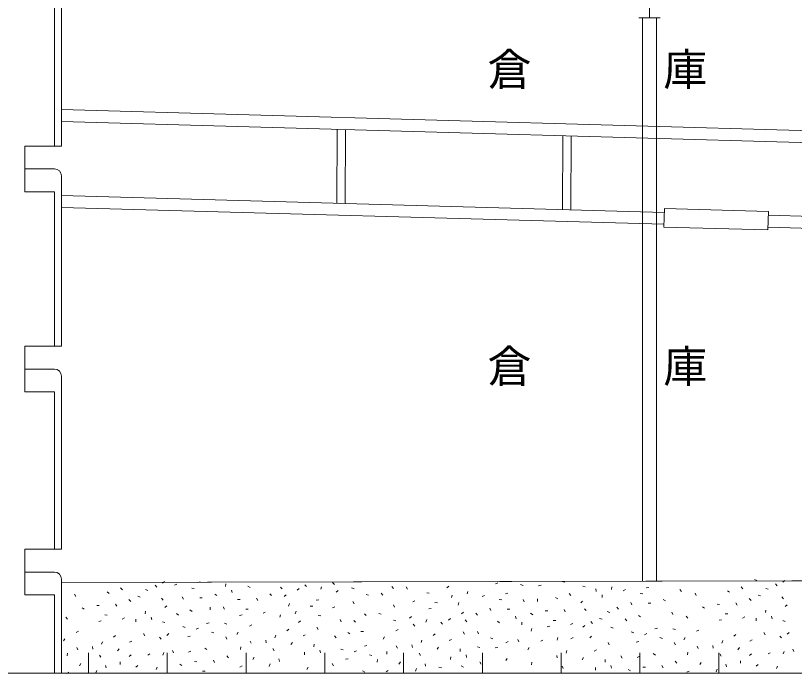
# Model space of a CAD drawing. Units: millimetres, scale not verified. Extents: x -51052 to 51048, y -29700 to 29700.
# Drawn here: x -39955 to -34419, y -19213 to -14536 of the extents above; entities that cross this region are included whole.
import ezdxf
from ezdxf.enums import TextEntityAlignment as Align

# ---------------------------------------------------------------- set-up
doc = ezdxf.new("R2010")
doc.units = ezdxf.units.MM
doc.header["$LTSCALE"] = 100
for name, color, linetype, lineweight in [('0-2_sunpou', 7, 'Continuous', 18), ('0-3_keijou', 7, 'Continuous', 18), ('0-7_hachi', 7, 'Continuous', 18)]:
    doc.layers.add(name, color=color, linetype=linetype, lineweight=lineweight)
doc.layers.add('0-5_text', color=7, linetype='Continuous')
doc.styles.add('ＭＳ ゴシック', font='')
doc.styles.get('ＭＳ ゴシック').set_extended_font_data('MS Gothic')

msp = doc.modelspace()

# ---------------------------------------------------------------- linework, layer by layer
at = {"layer": '0-2_sunpou'}
for p, q in [((-39436.4, -19067.2), (-39436.4, -19212.2)), ((-38876.4, -19067.2), (-38876.4, -19212.2)), ((-38316.4, -19067.2), (-38316.4, -19212.2)), ((-37756.4, -19067.2), (-37756.4, -19212.2)), ((-37196.4, -19067.2), (-37196.4, -19212.2)), ((-36636.4, -19067.2), (-36636.4, -19212.2)), ((-36076.4, -19067.2), (-36076.4, -19212.2)), ((-35516.4, -19067.2), (-35516.4, -19212.2)), ((-34956.4, -19067.2), (-34956.4, -19212.2)), ((-43085.1, -19212.2), (31563.6, -19212.2))]:
    msp.add_line(p, q, dxfattribs=at)
at = {"layer": '0-3_keijou'}
for p, q in [((-39679.3, -13434.2), (-39679.3, -15463.9)), ((-39629.3, -13462.2), (-39629.3, -15463.9)), ((-35448.5, -14551.8), (-35448.5, -14401.7)), ((-35523.5, -14551.8), (-35373.5, -14551.8)), ((-35498.5, -14551.8), (-35498.5, -18557.2)), ((-35398.5, -14551.8), (-35398.5, -18556.9)), ((-32170.5, -15414.8), (-39629.3, -15204.4)), ((-32170.5, -15499.9), (-39629.3, -15289.4)), ((-37669.4, -15344.7), (-37672.3, -15869.9)), ((-37609.4, -15346.4), (-37612.3, -15871.6)), ((-36065.4, -15390), (-36068.2, -15915.1)), ((-36005.4, -15391.7), (-36008.3, -15916.8)), ((-39889.3, -15463.9), (-39889.3, -15788.9)), ((-39629.3, -15463.9), (-39889.3, -15463.9)), ((-39679.3, -15626.4), (-39889.3, -15626.4)), ((-39629.3, -15676.4), (-39629.3, -16886.9)), ((-39679.3, -15788.9), (-39889.3, -15788.9)), ((-39679.3, -15788.9), (-39679.3, -16886.9)), ((-35343.4, -15935.6), (-39629.3, -15814.6)), ((-35345.7, -16020.5), (-39629.3, -15899.7)), ((-34603, -15929.2), (-35342.7, -15909)), ((-34606.6, -16060.5), (-34603, -15929.2)), ((-32170.5, -16025.1), (-34603.8, -15956.4)), ((-32170.5, -16110.1), (-34606.1, -16041.4)), ((-39889.3, -16886.9), (-39889.3, -17211.9)), ((-39629.3, -16886.9), (-39889.3, -16886.9)), ((-39679.3, -17049.4), (-39889.3, -17049.4)), ((-39629.3, -17099.4), (-39629.3, -18329.9)), ((-39679.3, -17211.9), (-39889.3, -17211.9)), ((-39679.3, -17211.9), (-39679.3, -18329.9)), ((-39889.3, -18329.9), (-39889.3, -18654.9)), ((-39629.3, -18329.9), (-39889.3, -18329.9)), ((25014, -18423.6), (-39629.3, -18566.3)), ((-39679.3, -18492.4), (-39889.3, -18492.4)), ((-39629.3, -18542.4), (-39629.3, -19212.2)), ((-39679.3, -18654.9), (-39889.3, -18654.9)), ((-39679.3, -18654.9), (-39679.3, -19212.2))]:
    msp.add_line(p, q, dxfattribs=at)
msp.add_lwpolyline([(-34606.6, -16060.5), (-35346.3, -16040.3), (-35342.7, -15909)], dxfattribs=at)
for points in [[(25014, -18423.6), (10636.7, -18455.3), (10636.7, -18650.8), (-19899.6, -18754.5), (-19899.6, -18522.7), (-39629.3, -18566.3), (-39629.3, -19212.2), (25014, -19212.2)], [(20544, -18433.5), (10636.7, -18455.3), (10636.7, -18650.8), (-19899.6, -18754.5), (-19899.6, -18522.7), (-39629.3, -18566.3), (-39629.3, -19212.2), (20544, -19212.2)]]:
    msp.add_lwpolyline(points, close=True, dxfattribs=at)
for centre in [(-39679.3, -15676.4), (-39679.3, -17099.4), (-39679.3, -18542.4)]:
    msp.add_arc(centre, 50, 0, 90, dxfattribs=at)
at = {"layer": '0-7_hachi'}
for p, q in [((-34702, -18545.9), (-34684.6, -18551.7)), ((-38951.7, -18599.2), (-38963.9, -18585.4)), ((-38910.1, -18572.5), (-38896.4, -18560.3)), ((-38824.5, -18586.8), (-38808, -18578.5)), ((-38659.9, -18566.3), (-38641.9, -18562.6)), ((-38462.5, -18595.4), (-38461.4, -18577)), ((-38303.2, -18592), (-38287.9, -18602.2)), ((-38059.1, -18612.6), (-38071.3, -18598.8)), ((-37898.7, -18582.3), (-37886.5, -18596)), ((-37779.8, -18596.7), (-37785.6, -18614.1)), ((-37689.1, -18581.7), (-37701.3, -18567.9)), ((-37267.6, -18608.3), (-37279.8, -18594.5)), ((-37169.8, -18614), (-37178, -18597.6)), ((-36874.7, -18592.8), (-36888.4, -18605)), ((-36542.7, -18576.2), (-36526.2, -18568)), ((-36347.3, -18587.7), (-36364.7, -18581.9)), ((-36237.9, -18590.3), (-36219.9, -18586.6)), ((-36069.1, -18558.7), (-36051.6, -18564.5)), ((-35923.6, -18592.5), (-35906.2, -18598.3)), ((-35718.3, -18616.5), (-35717.2, -18598.1)), ((-35471.7, -18604.8), (-35453.6, -18601.1)), ((-34786.1, -18611.5), (-34798.3, -18597.7)), ((-34541.9, -18591.1), (-34554.1, -18577.3)), ((-34500.3, -18564.4), (-34486.6, -18552.2)), ((-39535.1, -18649.9), (-39526.8, -18666.3)), ((-39305.1, -18634), (-39289.8, -18644.1)), ((-39195.9, -18619.6), (-39208.1, -18605.8)), ((-39032.1, -18617), (-39014.7, -18622.8)), ((-38684.8, -18608.5), (-38703.2, -18607.4)), ((-38538.9, -18648.5), (-38523.5, -18658.6)), ((-38420.3, -18620.3), (-38416.6, -18638.3)), ((-38147.2, -18646.4), (-38135, -18660.2)), ((-38032.4, -18654.1), (-38046.2, -18666.3)), ((-37940.3, -18609), (-37954, -18621.2)), ((-37662.4, -18623.3), (-37676.2, -18635.5)), ((-37566.4, -18604.8), (-37549, -18610.6)), ((-37462.7, -18651.6), (-37445.3, -18657.4)), ((-37355.6, -18642.1), (-37343.4, -18655.9)), ((-37014.1, -18642.3), (-37032.4, -18641.2)), ((-36856.8, -18673.2), (-36851, -18655.8)), ((-36740.3, -18630), (-36746.1, -18647.5)), ((-36473.6, -18646.8), (-36455.5, -18643.1)), ((-36007.7, -18658.1), (-36019.9, -18644.3)), ((-35827.2, -18630.4), (-35830.9, -18612.3)), ((-35785, -18655.3), (-35786.1, -18673.6)), ((-35636.3, -18625.3), (-35619.8, -18617.1)), ((-35496.6, -18647), (-35514.9, -18645.9)), ((-35232.9, -18616.4), (-35220.7, -18630.1)), ((-35125.2, -18641.8), (-35117, -18658.3)), ((-34895.3, -18625.9), (-34880, -18636.1)), ((-34658.8, -18662.4), (-34676.3, -18656.6)), ((-34622.3, -18608.9), (-34604.9, -18614.8)), ((-39149.1, -18688.4), (-39136.9, -18702.1)), ((-39068.6, -18670.5), (-39086.1, -18664.7)), ((-38906.5, -18691.3), (-38918.7, -18677.6)), ((-38770.5, -18669.7), (-38762.3, -18686.1)), ((-38646, -18675.1), (-38627.7, -18676.2)), ((-38358.2, -18688.7), (-38376.5, -18687.6)), ((-38233.7, -18694.1), (-38241.9, -18677.7)), ((-37817.7, -18693.1), (-37799.6, -18689.4)), ((-37557.4, -18702.1), (-37549.2, -18718.6)), ((-37115.8, -18696.9), (-37132.3, -18705.2)), ((-36975.3, -18709), (-36956.9, -18710.1)), ((-36803.3, -18709.7), (-36809.1, -18727.2)), ((-36638.2, -18667.3), (-36621.7, -18659)), ((-36498.5, -18689), (-36516.8, -18687.9)), ((-36346.8, -18688.4), (-36338.6, -18704.9)), ((-36245.9, -18702.3), (-36244.8, -18684)), ((-36116.9, -18672.5), (-36101.5, -18682.7)), ((-35938, -18711.4), (-35924.3, -18699.2)), ((-35582.3, -18708.2), (-35574.1, -18724.6)), ((-35457.8, -18713.6), (-35439.4, -18714.7)), ((-35350.7, -18687), (-35335.3, -18697.2)), ((-34825.7, -18728), (-34834, -18711.6)), ((-34739.3, -18680.3), (-34727, -18694.1)), ((-34496.7, -18683.2), (-34508.9, -18669.5)), ((-39467.2, -18757.3), (-39482.6, -18747.1)), ((-39360.1, -18730.6), (-39378.4, -18729.5)), ((-39235.6, -18736.1), (-39243.8, -18719.7)), ((-38879.8, -18732.9), (-38893.6, -18745.1)), ((-38701, -18771.8), (-38716.3, -18761.6)), ((-38571.9, -18742), (-38573, -18760.3)), ((-38471, -18755.9), (-38479.3, -18739.4)), ((-38319.4, -18755.3), (-38301, -18756.4)), ((-38014.6, -18734.6), (-38008.7, -18717.1)), ((-37842.6, -18735.3), (-37860.9, -18734.2)), ((-37702, -18747.4), (-37685.6, -18739.1)), ((-37260.4, -18742.2), (-37268.7, -18725.7)), ((-37000.2, -18751.2), (-37018.2, -18754.9)), ((-36584.2, -18750.2), (-36576, -18766.6)), ((-36459.7, -18755.6), (-36441.3, -18756.7)), ((-36171.8, -18769.2), (-36190.2, -18768.1)), ((-36047.3, -18774.6), (-36055.6, -18758.2)), ((-35911.3, -18753), (-35899.1, -18766.7)), ((-35668.8, -18755.9), (-35681, -18742.2)), ((-35057.4, -18749.2), (-35072.7, -18739)), ((-34950.2, -18722.6), (-34968.6, -18721.5)), ((-34623.1, -18780.9), (-34622, -18762.6)), ((-34470, -18724.8), (-34483.8, -18737)), ((-39585, -18827.9), (-39597.2, -18814.2)), ((-39321.3, -18797.3), (-39302.9, -18798.4)), ((-39181.6, -18819), (-39198.1, -18827.2)), ((-39032.9, -18789), (-39031.8, -18770.7)), ((-38990.7, -18813.9), (-38987, -18831.9)), ((-38810.2, -18786.2), (-38798, -18799.9)), ((-38344.3, -18797.5), (-38362.3, -18801.2)), ((-38179.7, -18777), (-38196.2, -18785.3)), ((-38077.6, -18814.3), (-38071.8, -18796.8)), ((-37961.1, -18771.1), (-37966.9, -18788.5)), ((-37803.8, -18802), (-37785.4, -18803.1)), ((-37462.2, -18802.2), (-37474.4, -18788.4)), ((-37355.1, -18792.7), (-37372.6, -18786.8)), ((-37155.5, -18821), (-37141.7, -18808.8)), ((-36877.6, -18835.3), (-36863.8, -18823.1)), ((-36785.5, -18790.2), (-36771.7, -18777.9)), ((-36670.7, -18797.9), (-36682.9, -18784.1)), ((-36397.6, -18824), (-36401.3, -18806)), ((-36279, -18795.8), (-36294.3, -18785.6)), ((-35785.7, -18827.3), (-35803.2, -18821.5)), ((-35749.2, -18773.8), (-35731.8, -18779.6)), ((-35512.7, -18810.3), (-35528.1, -18800.2)), ((-35282.8, -18794.4), (-35291, -18777.9)), ((-35175.1, -18819.8), (-35187.3, -18806.1)), ((-34911.5, -18789.2), (-34893.1, -18790.3)), ((-34771.8, -18810.9), (-34788.2, -18819.2)), ((-34689.7, -18819.7), (-34690.8, -18838.1)), ((-34580.9, -18805.8), (-34577.2, -18823.9)), ((-39346.2, -18839.5), (-39364.2, -18843.2)), ((-39099.5, -18827.8), (-39100.6, -18846.2)), ((-38894.3, -18851.8), (-38911.7, -18846)), ((-38579.9, -18854), (-38598, -18857.7)), ((-38470.6, -18856.6), (-38453.1, -18862.4)), ((-38275.2, -18868.1), (-38291.7, -18876.3)), ((-37943.2, -18851.5), (-37929.4, -18839.3)), ((-37648.1, -18830.3), (-37639.9, -18846.7)), ((-37550.3, -18836), (-37538.1, -18849.8)), ((-37251.4, -18839.5), (-37268.9, -18833.7)), ((-37128.8, -18862.6), (-37116.6, -18876.4)), ((-37038.1, -18847.6), (-37032.3, -18830.2)), ((-36919.2, -18862), (-36931.4, -18848.3)), ((-36758.8, -18831.7), (-36746.6, -18845.5)), ((-36514.6, -18852.3), (-36530, -18842.1)), ((-36355.3, -18848.9), (-36356.4, -18867.2)), ((-36158, -18878), (-36176, -18881.7)), ((-36133.1, -18835.8), (-36114.7, -18836.9)), ((-35993.4, -18857.5), (-36009.8, -18865.8)), ((-35907.7, -18871.8), (-35921.5, -18884)), ((-35866.2, -18845.1), (-35853.9, -18858.9)), ((-35621.9, -18824.7), (-35609.7, -18838.5)), ((-34936.4, -18831.4), (-34954.4, -18835.1)), ((-34484.4, -18843.7), (-34501.9, -18837.9)), ((-39507.6, -18913.6), (-39524, -18921.8)), ((-39044.9, -18929.5), (-39036.7, -18946)), ((-38879.3, -18942.5), (-38865.5, -18930.3)), ((-38748.8, -18885.6), (-38766.2, -18879.8)), ((-38655.3, -18891.1), (-38671.7, -18899.3)), ((-38562.7, -18919.6), (-38545.3, -18925.5)), ((-38382.6, -18935.9), (-38372.4, -18920.6)), ((-38012, -18898.3), (-38025.8, -18910.5)), ((-37812.6, -18884), (-37804.3, -18900.5)), ((-37578.5, -18932.4), (-37593.9, -18922.2)), ((-37500.8, -18913.9), (-37482.4, -18915)), ((-37235.7, -18901.4), (-37252.1, -18909.7)), ((-36972.5, -18931.7), (-36986.2, -18943.9)), ((-36773, -18917.4), (-36764.8, -18933.8)), ((-36663.6, -18931.8), (-36671.8, -18915.4)), ((-36291, -18912.1), (-36285.1, -18894.6)), ((-35706, -18890.3), (-35723.5, -18884.5)), ((-35560.5, -18924.2), (-35578, -18918.3)), ((-35467, -18929.6), (-35483.5, -18937.9)), ((-35391.7, -18892.5), (-35409.7, -18896.2)), ((-35282.4, -18895.1), (-35264.9, -18900.9)), ((-35097.7, -18905.5), (-35114.2, -18913.7)), ((-34635.1, -18921.4), (-34626.9, -18937.9)), ((-34469.5, -18934.4), (-34455.7, -18922.2)), ((-39614.9, -18981.4), (-39604.8, -18966.1)), ((-39343.8, -19005.2), (-39338, -18987.8)), ((-39244.4, -18943.8), (-39258.1, -18956)), ((-39127.8, -18983.5), (-39144.3, -18991.7)), ((-38920.9, -18969.2), (-38933.1, -18955.4)), ((-38731.5, -18951.3), (-38713.5, -18947.6)), ((-38461.6, -18954), (-38453.4, -18970.4)), ((-38288, -18982.6), (-38279.8, -18999.1)), ((-38177.1, -18977), (-38173.4, -18995)), ((-38111.4, -18959.7), (-38105.6, -18942.3)), ((-37895.5, -18938), (-37911.9, -18946.2)), ((-37687.7, -18946.8), (-37675.5, -18960.5)), ((-37343.1, -18969.3), (-37332.9, -18953.9)), ((-37071.9, -18993.1), (-37066.1, -18975.6)), ((-36855.9, -18971.3), (-36872.4, -18979.6)), ((-36562.4, -18966.1), (-36579.9, -18960.3)), ((-36469.9, -18994.7), (-36453.4, -18986.4)), ((-36377.1, -18988.6), (-36385.3, -18972.1)), ((-36205.9, -18976.5), (-36222.3, -18984.7)), ((-36105.2, -18976), (-36099.4, -18958.6)), ((-36007.8, -18967), (-35991.4, -18958.8)), ((-35873.9, -18959.9), (-35860.1, -18947.7)), ((-35543.3, -18989.8), (-35525.3, -18986.1)), ((-35374.5, -18958.2), (-35357, -18964)), ((-35205.1, -18973.3), (-35195, -18958)), ((-34934, -18997.2), (-34928.2, -18979.7)), ((-34834.5, -18935.8), (-34848.3, -18948)), ((-34718, -18975.4), (-34734.5, -18983.6)), ((-34511, -18961.1), (-34523.2, -18947.3)), ((-39520.4, -19028.1), (-39512.2, -19044.6)), ((-39409.4, -19022.5), (-39405.8, -19040.5)), ((-39229.9, -19053), (-39219.8, -19037.7)), ((-38610.5, -19033.5), (-38595.2, -19043.6)), ((-38356, -19043.1), (-38354.9, -19024.7)), ((-38116.9, -19053.3), (-38125.2, -19036.8)), ((-37997.6, -19007.5), (-37987.4, -18992.2)), ((-37834.3, -19023.7), (-37833.2, -19005.3)), ((-37626.3, -19046.2), (-37643.8, -19040.4)), ((-37457.5, -19014.6), (-37475.5, -19018.3)), ((-37248.5, -19016), (-37240.3, -19032.4)), ((-37137.6, -19010.3), (-37133.9, -19028.3)), ((-36958.1, -19040.9), (-36947.9, -19025.5)), ((-36794.8, -19057.1), (-36793.7, -19038.7)), ((-36654.6, -19029.2), (-36672, -19023.4)), ((-36545.2, -19031.8), (-36527.2, -19028.1)), ((-36313.3, -19044.3), (-36303.1, -19028.9)), ((-35743.3, -18992.4), (-35735, -19008.9)), ((-35273.4, -18992.5), (-35265.1, -19008.9)), ((-35110.6, -19020.1), (-35102.4, -19036.5)), ((-34999.6, -19014.4), (-34995.9, -19032.4)), ((-34820.1, -19045), (-34810, -19029.6)), ((-34430.6, -19041.3), (-34422.4, -19057.8)), ((-39588.3, -19088.6), (-39587.2, -19070.2)), ((-39349.3, -19098.7), (-39357.5, -19082.3)), ((-39133.6, -19081.3), (-39147.4, -19093.5)), ((-38999.7, -19074.2), (-39016.1, -19082.4)), ((-38902.3, -19065.2), (-38908.2, -19082.6)), ((-38840.4, -19049.4), (-38832.2, -19065.8)), ((-38725.9, -19062.2), (-38709.4, -19054)), ((-38454.5, -19087.9), (-38442.3, -19101.6)), ((-38259.3, -19098), (-38269.5, -19113.3)), ((-37900.9, -19062.5), (-37902, -19080.8)), ((-37792.1, -19048.6), (-37788.4, -19066.6)), ((-37532.8, -19051.7), (-37549.3, -19059.9)), ((-37440.3, -19080.2), (-37422.8, -19086.1)), ((-37316.4, -19076.4), (-37315.3, -19058)), ((-37077.4, -19086.6), (-37085.6, -19070.1)), ((-36861.4, -19095.8), (-36862.5, -19114.2)), ((-36752.6, -19082), (-36748.9, -19100)), ((-36107.8, -19085.4), (-36104.1, -19103.4)), ((-36042.1, -19068.1), (-36036.3, -19050.7)), ((-35928.3, -19115.9), (-35918.1, -19100.6)), ((-35826.2, -19046.4), (-35842.6, -19054.6)), ((-35652.2, -19087.9), (-35644, -19104.4)), ((-35537.6, -19100.8), (-35521.2, -19092.5)), ((-35422.3, -19072), (-35406.9, -19082.2)), ((-35178.5, -19080.5), (-35177.4, -19062.1)), ((-34939.5, -19090.7), (-34947.7, -19074.2)), ((-34723.8, -19073.2), (-34737.6, -19085.4)), ((-34589.9, -19066.1), (-34606.3, -19074.3)), ((-34492.5, -19057.1), (-34498.3, -19074.5)), ((-39491.7, -19143.5), (-39501.8, -19158.8)), ((-39312.2, -19174.1), (-39315.9, -19156)), ((-39211.5, -19130.8), (-39212.6, -19149.2)), ((-38772.6, -19156.8), (-38788, -19146.6)), ((-38665.5, -19130.2), (-38683.8, -19129.1)), ((-38541, -19135.6), (-38549.2, -19119.2)), ((-38145.5, -19145.8), (-38151.3, -19163.2)), ((-38079.8, -19128.6), (-38083.5, -19110.5)), ((-37695.6, -19158.7), (-37703.9, -19142.2)), ((-37609.1, -19111.9), (-37591.1, -19108.2)), ((-37383.1, -19115.2), (-37384.2, -19133.5)), ((-37219.8, -19131.3), (-37229.9, -19146.7)), ((-37040.3, -19161.9), (-37044, -19143.9)), ((-36654.1, -19129.9), (-36645.9, -19146.3)), ((-36460, -19106.5), (-36470.2, -19121.9)), ((-36286.7, -19151.4), (-36285.6, -19133.1)), ((-35765, -19132.1), (-35763.9, -19113.7)), ((-35266.2, -19126.4), (-35254, -19140.2)), ((-35081.9, -19135.4), (-35092, -19150.8)), ((-34902.4, -19166), (-34906.1, -19148)), ((-34801.6, -19122.7), (-34802.7, -19141.1)), ((-34690, -19161.3), (-34676.2, -19149.1)), ((-39593.8, -19213.1), (-39577.3, -19204.8)), ((-39377.8, -19191.3), (-39383.6, -19208.7)), ((-39099.8, -19169.4), (-39086, -19157.1)), ((-38949.2, -19168.9), (-38955, -19186.3)), ((-38626.7, -19196.8), (-38608.3, -19197.9)), ((-38361.4, -19167.6), (-38345, -19159.3)), ((-37874.3, -19169.6), (-37884.5, -19185)), ((-37488.1, -19194.1), (-37472.7, -19204.2)), ((-37321.9, -19200.9), (-37305.4, -19192.7)), ((-37105.9, -19179.1), (-37111.8, -19196.6)), ((-36928.3, -19169.9), (-36946.6, -19168.8)), ((-36786.4, -19158.6), (-36771, -19168.8)), ((-36070.7, -19160.7), (-36062.4, -19177.1)), ((-35831.6, -19170.9), (-35832.7, -19189.2)), ((-35722.8, -19157), (-35719.1, -19175)), ((-35584.4, -19195.3), (-35599.7, -19185.2)), ((-35477.2, -19168.7), (-35495.6, -19167.6)), ((-35352.7, -19174.1), (-35361, -19157.7)), ((-35184, -19205), (-35167.5, -19196.8)), ((-34968, -19183.2), (-34973.8, -19200.7)), ((-34539.4, -19160.8), (-34545.2, -19178.2))]:
    msp.add_line(p, q, dxfattribs=at)

# ---------------------------------------------------------------- texts
at = {"layer": '0-5_text', "style": 'ＭＳ ゴシック'}
for p in [(-36600.5, -15103), (-36600.5, -17213.6)]:
    msp.add_text('倉\u3000\u3000\u3000庫', height=229.1, dxfattribs=at).set_placement(p, align=Align.BOTTOM_LEFT)

doc.saveas('drawing.dxf')
